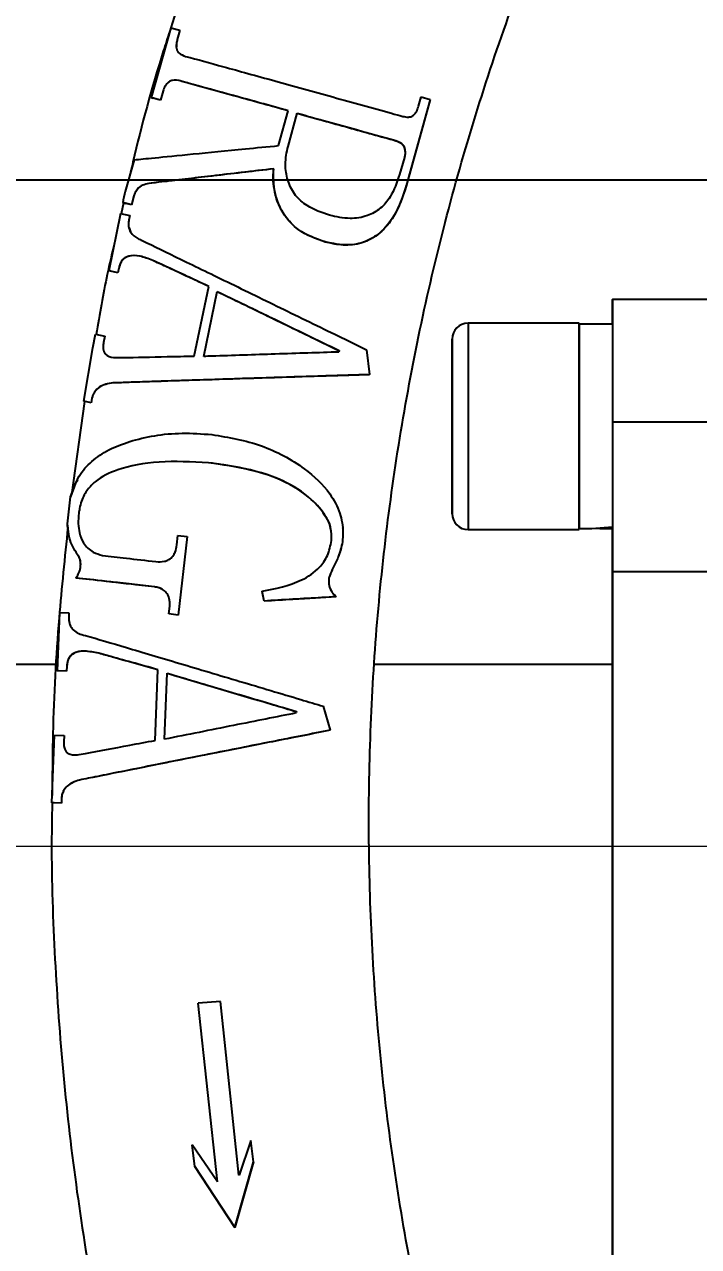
# Model space of a CAD drawing. Header units: millimetres. Extents: x 2028 to 4172, y 863 to 2379.
# Drawn here: x 2715.4 to 2757.9, y 1234.1 to 1311.1 of the extents above; entities that cross this region are included whole.
import ezdxf

# ---------------------------------------------------------------- set-up
doc = ezdxf.new("R2010")
doc.units = ezdxf.units.MM
doc.layers.add('AM_5', color=3, linetype='Continuous', lineweight=25)
doc.styles.add('SLDTEXTSTYLE1', font='txt.shx', dxfattribs={"width": 0.7, "bigfont": 'gbcbig.shx'})
doc.dimstyles.new('SLDDIMSTYLE12$0', dxfattribs={"dimtxt": 12, "dimasz": 10, "dimexe": 0, "dimexo": 0.0625, "dimgap": 0.875, "dimtad": 1, "dimdec": 1, "dimlfac": 1.8, "dimrnd": 1e-09, "dimzin": 12, "dimdsep": 46, "dimtxsty": 'SLDTEXTSTYLE1', "dimcen": 0.09, "dimdle": 8.16, "dimclrd": 3, "dimclre": 3, "dimadec": 0, "dimazin": 3, "dimtfac": 1, "dimtdec": 1, "dimtofl": 0, "dimtmove": 0, "dimatfit": 3, "dimfxl": 0, "dimfrac": 2, "dimtolj": 1, "dimlwd": 5, "dimlwe": 5, "dimarcsym": 0})

# ---------------------------------------------------------------- blocks, each defined once
blk = doc.blocks.new('*D57')
at = {"layer": 'AM_5', "color": 3, "linetype": 'Continuous', "lineweight": 5, "transparency": 16777216}
for p, q in [((2601.961, 1236.409), (2601.961, 1404.437)), ((2754.461, 1404.437), (2611.961, 1404.437))]:
    blk.add_line(p, q, dxfattribs=at)
at = {"layer": 'AM_5', "color": 3, "lineweight": 5, "transparency": 16777216}
blk.add_line((2764.461, 1291.586), (2764.461, 1404.437), dxfattribs=at)
at = {"layer": 'AM_5', "color": 3, "transparency": 16777216}
for points in [[(2611.961, 1406.104), (2611.961, 1402.771), (2601.961, 1404.437)], [(2754.461, 1406.104), (2754.461, 1402.771), (2764.461, 1404.437)]]:
    blk.add_solid(points, dxfattribs=at)
at = {"layer": 'Defpoints', "color": 0, "transparency": 16777216}
for p in [(2601.961, 1404.437), (2764.461, 1291.523), (2601.961, 1236.347)]:
    blk.add_point(p, dxfattribs=at)
at = {"layer": 'AM_5', "color": 0, "transparency": 16777216, "insert": (2683.211, 1411.312), "char_height": 12, "attachment_point": 5, "style": 'SLDTEXTSTYLE1'}
blk.add_mtext('\\A1;165', dxfattribs=at)
blk = doc.blocks.new('*D59')
at = {"layer": 'AM_5', "color": 3, "lineweight": 5, "transparency": 16777216}
blk.add_line((2843.171, 1259.336), (2692.832, 1259.336), dxfattribs=at)
at = {"layer": 'AM_5', "color": 3, "linetype": 'Continuous', "lineweight": 5, "transparency": 16777216}
for p, q in [((2692.832, 1249.336), (2692.832, 1027.711)), ((2822.464, 1017.711), (2692.832, 1017.711))]:
    blk.add_line(p, q, dxfattribs=at)
at = {"layer": 'AM_5', "color": 3, "transparency": 16777216}
for points in [[(2691.165, 1249.336), (2694.499, 1249.336), (2692.832, 1259.336)], [(2691.165, 1027.711), (2694.499, 1027.711), (2692.832, 1017.711)]]:
    blk.add_solid(points, dxfattribs=at)
at = {"layer": 'Defpoints', "color": 0, "transparency": 16777216}
for p in [(2843.234, 1259.336), (2692.832, 1017.711), (2822.526, 1017.711)]:
    blk.add_point(p, dxfattribs=at)
at = {"layer": 'AM_5', "color": 0, "transparency": 16777216, "insert": (2685.957, 1091.623), "char_height": 12, "attachment_point": 5, "rotation": 90, "style": 'SLDTEXTSTYLE1'}
blk.add_mtext('\\A1;245', dxfattribs=at)

msp = doc.modelspace()

# ---------------------------------------------------------------- linework, layer by layer
at = {"color": 7, "linetype": 'Continuous', "lineweight": 25}
for p, q in [((2724.628, 1310.919), (2723.408, 1306.519)), ((2724.628, 1310.919), (2725.203, 1310.763)), ((2725.203, 1310.763), (2725.043, 1310.188)), ((2725.203, 1310.761), (2725.043, 1310.186)), ((2725.203, 1310.761), (2725.203, 1310.763)), ((2725.043, 1310.186), (2725.043, 1310.188)), ((2725.145, 1307.587), (2725.145, 1307.589)), ((2724.144, 1306.938), (2723.984, 1306.363)), ((2724.144, 1306.936), (2723.984, 1306.361)), ((2724.144, 1306.936), (2724.144, 1306.938)), ((2740.247, 1305.987), (2740.407, 1306.562)), ((2740.407, 1306.562), (2740.979, 1306.402)), ((2723.984, 1306.363), (2723.408, 1306.519)), ((2723.408, 1306.519), (2723.408, 1306.518)), ((2723.408, 1306.518), (2723.498, 1306.492)), ((2723.984, 1306.361), (2723.498, 1306.492)), ((2723.984, 1306.361), (2723.984, 1306.363)), ((2740.979, 1306.402), (2739.468, 1300.95)), ((2740.979, 1306.395), (2739.468, 1300.943)), ((2740.979, 1306.395), (2740.979, 1306.402)), ((2731.423, 1303.494), (2732.031, 1305.693)), ((2732.021, 1303.431), (2732.603, 1305.533)), ((2732.021, 1303.428), (2732.603, 1305.53)), ((2732.603, 1305.53), (2732.603, 1305.533)), ((2738.819, 1303.807), (2738.819, 1303.801)), ((2732.021, 1303.431), (2732.021, 1303.428)), ((2739.348, 1302.737), (2739.053, 1301.683)), ((2722.32, 1302.597), (2721.766, 1300.598)), ((2731.116, 1302.029), (2731.116, 1302.032)), ((2619.433, 1301.336), (2763.246, 1301.336)), ((2619.433, 1301.336), (2721.971, 1301.336)), ((2725.152, 1301.336), (2725.17, 1301.336)), ((2739.575, 1301.336), (2739.577, 1301.336)), ((2742.642, 1301.336), (2763.246, 1301.336)), ((2723.247, 1301.109), (2723.247, 1301.111)), ((2739.468, 1300.943), (2739.468, 1300.95)), ((2721.665, 1299.894), (2721.506, 1299.202)), ((2722.153, 1299.763), (2721.603, 1299.911)), ((2721.603, 1299.911), (2721.798, 1299.857)), ((2722.153, 1299.761), (2721.798, 1299.857)), ((2722.313, 1300.339), (2722.153, 1299.763)), ((2722.313, 1300.337), (2722.153, 1299.761)), ((2722.153, 1299.761), (2722.153, 1299.763)), ((2722.313, 1300.337), (2722.313, 1300.339)), ((2721.466, 1299.211), (2720.722, 1295.603)), ((2721.466, 1299.211), (2722.051, 1299.095)), ((2722.051, 1299.095), (2721.992, 1298.802)), ((2722.051, 1299.093), (2721.992, 1298.8)), ((2722.051, 1299.093), (2722.051, 1299.095)), ((2721.992, 1298.8), (2721.992, 1298.802)), ((2722.016, 1298.307), (2722.105, 1298.053)), ((2734.37, 1297.421), (2734.37, 1297.426)), ((2723.499, 1296.259), (2723.499, 1296.261)), ((2721.307, 1295.487), (2720.722, 1295.603)), ((2720.851, 1295.576), (2720.722, 1295.603)), ((2720.722, 1295.603), (2720.722, 1295.603)), ((2721.307, 1295.485), (2720.851, 1295.576)), ((2721.366, 1295.78), (2721.307, 1295.487)), ((2721.366, 1295.778), (2721.307, 1295.485)), ((2721.307, 1295.485), (2721.307, 1295.487)), ((2721.366, 1295.778), (2721.366, 1295.78)), ((2726.112, 1290.233), (2727.021, 1294.621)), ((2726.719, 1290.207), (2727.566, 1294.303)), ((2726.719, 1290.21), (2727.566, 1294.306)), ((2727.566, 1294.306), (2727.566, 1294.303)), ((2764.461, 1293.802), (2752.461, 1293.802)), ((2750.361, 1292.302), (2743.361, 1292.302)), ((2752.461, 1292.242), (2750.361, 1292.242)), ((2719.717, 1290.746), (2719.894, 1291.605)), ((2719.894, 1291.605), (2720.479, 1291.489)), ((2720.479, 1291.489), (2720.399, 1291.099)), ((2720.479, 1291.487), (2720.399, 1291.097)), ((2720.479, 1291.487), (2720.479, 1291.489)), ((2719.155, 1287.386), (2719.717, 1290.746)), ((2720.399, 1291.097), (2720.399, 1291.099)), ((2735.234, 1290.584), (2735.215, 1290.487)), ((2736.972, 1290.629), (2737.159, 1289.066)), ((2737.159, 1289.059), (2737.159, 1289.066)), ((2720.984, 1288.539), (2720.984, 1288.54)), ((2742.361, 1285.802), (2742.361, 1288.802)), ((2742.361, 1288.802), (2742.361, 1288.802)), ((2742.361, 1288.802), (2742.361, 1285.802)), ((2719.195, 1287.377), (2718.369, 1281.489)), ((2719.611, 1287.296), (2719.155, 1287.386)), ((2719.351, 1287.345), (2719.155, 1287.386)), ((2719.611, 1287.294), (2719.351, 1287.345)), ((2719.67, 1287.589), (2719.611, 1287.296)), ((2719.67, 1287.587), (2719.611, 1287.294)), ((2719.67, 1287.587), (2719.67, 1287.589)), ((2719.611, 1287.294), (2719.611, 1287.296)), ((2742.361, 1285.802), (2742.361, 1282.802)), ((2742.361, 1282.802), (2742.361, 1285.802)), ((2742.361, 1285.802), (2742.361, 1285.802)), ((2752.461, 1286.083), (2764.461, 1286.083)), ((2727.013, 1283.511), (2727.013, 1283.514)), ((2742.361, 1282.802), (2742.361, 1282.802)), ((2718.625, 1282.218), (2718.32, 1281.373)), ((2718.625, 1282.218), (2718.774, 1282.443)), ((2718.122, 1279.667), (2718.32, 1281.373)), ((2750.361, 1281.462), (2750.361, 1279.362)), ((2718.235, 1278.851), (2718.122, 1279.667)), ((2718.839, 1280.336), (2718.839, 1280.338)), ((2725.016, 1278.339), (2725.082, 1278.932)), ((2725.082, 1278.932), (2725.675, 1278.862)), ((2725.675, 1278.862), (2725.104, 1273.922)), ((2725.675, 1278.859), (2725.104, 1273.919)), ((2725.675, 1278.859), (2725.675, 1278.862)), ((2735.466, 1279.402), (2735.466, 1279.409)), ((2743.361, 1279.302), (2750.361, 1279.302)), ((2752.461, 1279.362), (2752.461, 1279.478)), ((2735.45, 1278.525), (2735.45, 1278.532)), ((2718.738, 1277.746), (2718.738, 1277.748)), ((2764.461, 1276.647), (2752.461, 1276.647)), ((2718.668, 1276.253), (2718.668, 1276.255)), ((2723.609, 1275.693), (2723.609, 1275.696)), ((2730.383, 1275.412), (2730.383, 1275.417)), ((2730.515, 1274.801), (2730.383, 1275.417)), ((2730.515, 1274.797), (2730.383, 1275.412)), ((2735.053, 1275.066), (2735.053, 1275.073)), ((2724.512, 1273.991), (2724.57, 1274.485)), ((2730.515, 1274.797), (2730.515, 1274.801)), ((2717.624, 1274.077), (2717.475, 1270.415)), ((2717.624, 1274.077), (2718.219, 1274.057)), ((2717.624, 1274.077), (2717.624, 1274.077)), ((2718.219, 1274.057), (2718.209, 1273.76)), ((2718.219, 1274.055), (2718.209, 1273.758)), ((2718.219, 1274.055), (2718.219, 1274.057)), ((2725.104, 1273.922), (2724.512, 1273.991)), ((2724.512, 1273.988), (2724.512, 1273.991)), ((2725.104, 1273.919), (2724.512, 1273.988)), ((2725.104, 1273.919), (2725.104, 1273.922)), ((2720.102, 1271.51), (2720.102, 1271.512)), ((2717.491, 1270.802), (2611.461, 1270.802)), ((2718.071, 1270.394), (2717.475, 1270.415)), ((2717.475, 1270.415), (2717.475, 1270.414)), ((2717.555, 1270.41), (2717.475, 1270.414)), ((2718.071, 1270.392), (2717.555, 1270.41)), ((2718.085, 1270.693), (2718.071, 1270.394)), ((2718.085, 1270.691), (2718.071, 1270.392)), ((2718.071, 1270.392), (2718.071, 1270.394)), ((2718.085, 1270.691), (2718.085, 1270.693)), ((2723.644, 1266.023), (2723.826, 1270.478)), ((2752.461, 1270.802), (2737.465, 1270.802)), ((2724.247, 1266.097), (2724.414, 1270.253)), ((2724.247, 1266.094), (2724.414, 1270.25)), ((2724.414, 1270.253), (2724.414, 1270.25)), ((2734.244, 1268.173), (2734.678, 1266.666)), ((2732.546, 1267.847), (2732.539, 1267.751)), ((2734.678, 1266.659), (2734.678, 1266.666)), ((2717.145, 1262.098), (2717.316, 1266.359)), ((2717.316, 1266.359), (2717.911, 1266.337)), ((2717.911, 1266.337), (2717.893, 1265.942)), ((2717.911, 1266.335), (2717.893, 1265.94)), ((2717.911, 1266.335), (2717.911, 1266.337)), ((2718.887, 1263.524), (2718.887, 1263.526)), ((2717.741, 1262.077), (2717.145, 1262.098)), ((2717.295, 1262.091), (2717.145, 1262.098)), ((2717.145, 1262.098), (2717.145, 1262.098)), ((2717.741, 1262.075), (2717.295, 1262.091)), ((2717.752, 1262.377), (2717.741, 1262.077)), ((2717.752, 1262.375), (2717.741, 1262.075)), ((2717.741, 1262.075), (2717.741, 1262.077)), ((2717.752, 1262.375), (2717.752, 1262.377)), ((2727.76, 1249.569), (2726.368, 1249.469)), ((2726.368, 1249.469), (2726.368, 1249.466)), ((2727.57, 1238.212), (2726.368, 1249.469)), ((2727.57, 1238.209), (2726.368, 1249.466)), ((2728.921, 1238.625), (2727.76, 1249.569)), ((2726.157, 1239.179), (2725.979, 1240.538)), ((2727.57, 1238.212), (2725.979, 1240.538)), ((2725.979, 1240.538), (2725.979, 1240.535)), ((2726.157, 1239.176), (2725.979, 1240.535)), ((2729.671, 1240.813), (2728.945, 1238.632)), ((2729.847, 1239.48), (2729.671, 1240.813)), ((2726.157, 1239.179), (2728.659, 1235.337)), ((2726.157, 1239.176), (2726.157, 1239.179)), ((2728.659, 1235.333), (2726.157, 1239.176)), ((2728.659, 1235.337), (2729.847, 1239.48)), ((2729.847, 1239.476), (2728.659, 1235.333)), ((2729.847, 1239.48), (2729.847, 1239.476)), ((2728.945, 1238.632), (2728.921, 1238.625)), ((2728.659, 1235.337), (2728.659, 1235.333))]:
    msp.add_line(p, q, dxfattribs=at)
at = {"color": 7, "linetype": 'Continuous', "lineweight": 25, "flags": 128}
for points in [[(2752.461, 1292.242), (2752.461, 1293.045), (2752.461, 1293.611), (2752.461, 1293.802), (2752.461, 1293.611), (2752.461, 1293.045), (2752.461, 1292.131), (2752.461, 1290.915), (2752.461, 1289.453), (2752.461, 1287.816), (2752.461, 1286.083)], [(2743.361, 1292.302), (2743.361, 1292.204), (2743.361, 1291.771), (2743.361, 1291.016), (2743.361, 1289.981), (2743.361, 1288.72), (2743.361, 1287.301), (2743.361, 1285.802)], [(2750.361, 1292.302), (2750.361, 1292.204), (2750.361, 1291.771), (2750.361, 1291.016), (2750.361, 1289.981), (2750.361, 1288.72), (2750.361, 1287.301), (2750.361, 1285.802)], [(2750.361, 1279.362), (2750.361, 1279.539), (2750.361, 1280.057), (2750.361, 1280.89), (2750.361, 1281.991), (2750.361, 1283.301), (2750.361, 1284.748), (2750.361, 1286.252), (2750.361, 1287.732), (2750.361, 1289.106), (2750.361, 1290.299), (2750.361, 1291.247), (2750.361, 1291.897), (2750.361, 1292.214), (2750.361, 1292.242)], [(2743.361, 1285.802), (2743.361, 1284.303), (2743.361, 1282.885), (2743.361, 1281.624), (2743.361, 1280.589), (2743.361, 1279.834), (2743.361, 1279.401), (2743.361, 1279.302)], [(2750.361, 1285.802), (2750.361, 1284.303), (2750.361, 1282.885), (2750.361, 1281.624), (2750.361, 1280.589), (2750.361, 1279.834), (2750.361, 1279.401), (2750.361, 1279.302)], [(2752.461, 1286.083), (2752.461, 1284.436), (2752.461, 1282.843), (2752.461, 1281.35), (2752.461, 1279.996), (2752.461, 1278.819), (2752.461, 1277.852), (2752.461, 1277.122), (2752.461, 1276.647)], [(2752.461, 1276.647), (2752.461, 1277.122), (2752.461, 1277.852), (2752.461, 1278.819), (2752.461, 1279.362)], [(2752.461, 1270.802), (2752.461, 1271.843), (2752.461, 1273.784), (2752.461, 1275.388), (2752.461, 1276.647)], [(2752.461, 1276.647), (2752.461, 1275.388), (2752.461, 1273.784), (2752.461, 1271.843), (2752.461, 1269.572), (2752.461, 1266.984), (2752.461, 1264.089), (2752.461, 1260.901), (2752.461, 1257.435), (2752.461, 1253.708), (2752.461, 1249.735), (2752.461, 1245.536), (2752.461, 1241.13), (2752.461, 1236.537), (2752.461, 1231.779), (2752.461, 1226.877), (2752.461, 1221.855), (2752.461, 1216.736)], [(2752.461, 1207.242), (2752.461, 1210.765), (2752.461, 1215.682), (2752.461, 1220.524), (2752.461, 1225.265), (2752.461, 1229.882), (2752.461, 1234.35), (2752.461, 1238.647), (2752.461, 1242.752), (2752.461, 1246.643), (2752.461, 1250.3), (2752.461, 1253.705), (2752.461, 1256.84), (2752.461, 1259.69), (2752.461, 1262.24), (2752.461, 1264.477), (2752.461, 1266.389), (2752.461, 1267.967), (2752.461, 1269.203), (2752.461, 1270.09), (2752.461, 1270.624), (2752.461, 1270.802)]]:
    msp.add_lwpolyline(points, dxfattribs=at)
at = {"color": 7, "linetype": 'Continuous', "lineweight": 25}
for centre, radius, start, end in [((2888.11, 1260.856), 171.026, 166.5631, 166.79964), ((2743.361, 1291.302), 1, 90, 180), ((2743.361, 1280.302), 1, 180, 270)]:
    msp.add_arc(centre, radius, start, end, dxfattribs=at)
for centre, start_param, end_param in [((2750.361, 1285.802), 4.712389, 4.901786), ((2752.461, 1285.802), 4.618117, 4.712389)]:
    msp.add_ellipse(centre, major_axis=(11.154, 0), ratio=0.577348, start_param=start_param, end_param=end_param, dxfattribs=at)
for points, knots in [([(2887.028, 1090.605), (2889.588, 1090.63), (2893.169, 1090.665), (2898.438, 1090.943), (2902.902, 1091.279), (2908.219, 1091.844), (2913.788, 1092.618), (2919.601, 1093.628), (2925.572, 1094.884), (2931.648, 1096.394), (2937.786, 1098.165), (2943.951, 1100.199), (2950.115, 1102.499), (2956.252, 1105.064), (2962.34, 1107.894), (2968.359, 1110.988), (2974.292, 1114.343), (2980.121, 1117.955), (2985.831, 1121.82), (2991.407, 1125.935), (2996.834, 1130.292), (3002.1, 1134.886), (3007.191, 1139.711), (3012.096, 1144.758), (3016.803, 1150.021), (3021.3, 1155.491), (3025.579, 1161.159), (3029.627, 1167.017), (3033.437, 1173.053), (3036.999, 1179.259), (3040.304, 1185.624), (3043.345, 1192.136), (3046.114, 1198.785), (3048.604, 1205.56), (3050.81, 1212.447), (3052.724, 1219.436), (3054.343, 1226.514), (3055.661, 1233.668), (3056.674, 1240.885), (3057.378, 1248.152), (3057.771, 1255.456), (3057.85, 1262.784), (3057.613, 1270.122), (3057.059, 1277.457), (3056.186, 1284.774), (3054.996, 1292.061), (3053.488, 1299.304), (3051.663, 1306.488), (3049.523, 1313.601), (3047.069, 1320.629), (3044.304, 1327.557), (3041.231, 1334.374), (3037.854, 1341.064), (3034.176, 1347.616), (3030.203, 1354.016), (3025.938, 1360.252), (3021.387, 1366.31), (3016.555, 1372.178), (3011.448, 1377.844), (3006.071, 1383.297), (3000.624, 1388.345), (2995.151, 1392.997), (2989.693, 1397.266), (2984.068, 1401.309), (2978.286, 1405.117), (2972.359, 1408.685), (2966.296, 1412.007), (2960.111, 1415.077), (2953.814, 1417.891), (2947.42, 1420.443), (2940.945, 1422.729), (2934.407, 1424.745), (2927.832, 1426.488), (2921.26, 1427.953), (2914.766, 1429.134), (2908.476, 1430.031), (2902.953, 1430.615), (2898.07, 1430.982), (2893.246, 1431.222), (2887.271, 1431.339), (2881.754, 1431.229), (2876.485, 1430.957), (2872.021, 1430.62), (2866.705, 1430.055), (2861.136, 1429.281), (2855.322, 1428.271), (2849.351, 1427.015), (2843.275, 1425.504), (2837.137, 1423.734), (2830.972, 1421.699), (2824.808, 1419.4), (2818.672, 1416.835), (2812.583, 1414.004), (2806.564, 1410.911), (2800.631, 1407.556), (2794.802, 1403.944), (2789.092, 1400.078), (2783.517, 1395.964), (2778.089, 1391.607), (2772.824, 1387.013), (2767.732, 1382.188), (2762.828, 1377.141), (2758.121, 1371.878), (2753.623, 1366.408), (2749.345, 1360.739), (2745.296, 1354.882), (2741.486, 1348.846), (2737.925, 1342.64), (2734.62, 1336.275), (2731.577, 1329.763), (2728.815, 1323.111), (2726.478, 1316.829), (2725.2, 1312.724), (2724.636, 1310.916)], [0, 0, 0, 0, 0.010207, 0.014274, 0.021037, 0.028056, 0.035587, 0.043451, 0.051578, 0.059911, 0.06841, 0.077044, 0.085791, 0.094634, 0.103558, 0.112554, 0.121612, 0.130726, 0.13989, 0.149098, 0.158347, 0.167633, 0.176954, 0.186306, 0.195688, 0.205098, 0.214535, 0.223996, 0.233481, 0.242989, 0.252518, 0.262068, 0.271639, 0.281229, 0.290838, 0.300466, 0.310113, 0.319778, 0.329461, 0.339162, 0.348881, 0.358618, 0.368373, 0.378146, 0.387938, 0.397748, 0.407578, 0.417427, 0.427296, 0.437185, 0.447097, 0.457031, 0.466988, 0.47697, 0.486979, 0.497016, 0.507082, 0.517181, 0.527315, 0.537488, 0.547704, 0.556915, 0.566123, 0.575327, 0.584526, 0.593719, 0.602905, 0.612082, 0.621247, 0.630396, 0.639524, 0.64862, 0.657668, 0.666638, 0.675463, 0.683979, 0.691963, 0.697606, 0.703501, 0.71122, 0.721427, 0.725494, 0.732257, 0.739276, 0.746807, 0.754671, 0.762798, 0.771131, 0.77963, 0.788264, 0.797011, 0.805853, 0.814778, 0.823774, 0.832832, 0.841946, 0.85111, 0.860318, 0.869567, 0.878853, 0.888174, 0.897526, 0.906908, 0.916318, 0.925755, 0.935216, 0.944701, 0.954208, 0.963738, 0.973288, 0.982858, 0.992449, 1, 1, 1, 1]), ([(2778.877, 1157.012), (2777.916, 1158.013), (2775.427, 1160.605), (2771.645, 1165.019), (2767.514, 1170.221), (2763.614, 1175.626), (2759.944, 1181.213), (2756.517, 1186.974), (2753.343, 1192.898), (2750.429, 1198.973), (2747.785, 1205.188), (2745.417, 1211.53), (2743.332, 1217.987), (2741.537, 1224.547), (2740.037, 1231.195), (2738.838, 1237.919), (2737.944, 1244.705), (2737.359, 1251.538), (2737.085, 1258.406), (2737.126, 1265.294), (2737.484, 1272.186), (2738.159, 1279.07), (2739.152, 1285.93), (2740.464, 1292.752), (2742.093, 1299.521), (2744.038, 1306.223), (2746.298, 1312.843), (2748.87, 1319.366), (2751.751, 1325.779), (2754.938, 1332.067), (2758.425, 1338.216), (2762.21, 1344.211), (2766.287, 1350.04), (2770.65, 1355.689), (2775.294, 1361.145), (2780.213, 1366.394), (2785.222, 1371.251), (2790.277, 1375.723), (2795.335, 1379.82), (2800.562, 1383.697), (2805.956, 1387.327), (2810.432, 1390.125), (2813.156, 1391.622), (2813.982, 1392.075)], [0, 0, 0, 0, 0.015178, 0.039329, 0.06356, 0.087866, 0.112243, 0.136687, 0.161195, 0.185765, 0.210395, 0.235082, 0.259825, 0.284624, 0.309477, 0.334382, 0.359341, 0.384352, 0.409415, 0.434531, 0.459699, 0.484921, 0.510196, 0.535528, 0.560915, 0.586361, 0.611867, 0.637436, 0.66307, 0.688773, 0.714548, 0.740401, 0.766336, 0.79236, 0.818482, 0.844709, 0.871054, 0.894803, 0.918543, 0.942272, 0.965987, 0.989686, 1, 1, 1, 1]), ([(2724.567, 1310.7), (2724.432, 1310.281), (2723.555, 1307.563), (2722.737, 1304.599), (2722.154, 1302.035), (2722.106, 1301.825)], [0, 0, 0, 0, 0.143479, 0.92988, 1, 1, 1, 1]), ([(2725.043, 1310.188), (2725.023, 1310.104), (2724.982, 1309.934), (2724.974, 1309.707), (2725.021, 1309.479), (2725.198, 1309.256), (2725.424, 1309.173), (2725.571, 1309.118)], [0, 0, 0, 0, 0.114725, 0.230666, 0.346548, 0.575618, 1, 1, 1, 1]), ([(2725.043, 1310.186), (2725.022, 1310.101), (2724.98, 1309.931), (2724.983, 1309.793), (2724.985, 1309.725)], [0, 0, 0, 0, 0.503204, 1, 1, 1, 1]), ([(2725.571, 1309.118), (2726.311, 1308.916), (2727.789, 1308.51), (2731.127, 1307.589), (2734.834, 1306.562), (2737.612, 1305.791), (2739.011, 1305.402), (2739.245, 1305.337)], [0, 0, 0, 0, 0.238012, 0.476024, 0.714063, 0.952135, 1, 1, 1, 1]), ([(2725.145, 1307.589), (2724.954, 1307.62), (2724.693, 1307.663), (2724.403, 1307.429), (2724.276, 1307.265), (2724.198, 1307.103), (2724.161, 1306.992), (2724.144, 1306.938)], [0, 0, 0, 0, 0.540356, 0.736254, 0.837868, 0.922112, 1, 1, 1, 1]), ([(2725.145, 1307.587), (2724.951, 1307.618), (2724.686, 1307.66), (2724.399, 1307.423), (2724.274, 1307.259), (2724.197, 1307.099), (2724.161, 1306.989), (2724.144, 1306.936)], [0, 0, 0, 0, 0.542613, 0.738238, 0.839316, 0.923163, 1, 1, 1, 1]), ([(2732.031, 1305.693), (2730.85, 1306.019), (2728.489, 1306.671), (2726.293, 1307.275), (2725.382, 1307.524), (2725.145, 1307.589)], [0, 0, 0, 0, 0.425234, 0.850469, 1, 1, 1, 1]), ([(2732.031, 1305.69), (2730.975, 1305.982), (2728.864, 1306.565), (2726.535, 1307.206), (2725.53, 1307.482), (2725.145, 1307.587)], [0, 0, 0, 0, 0.381756, 0.763513, 1, 1, 1, 1]), ([(2739.245, 1305.337), (2739.365, 1305.312), (2739.55, 1305.273), (2739.804, 1305.321), (2739.985, 1305.439), (2740.146, 1305.667), (2740.208, 1305.864), (2740.247, 1305.987)], [0, 0, 0, 0, 0.274221, 0.421835, 0.57105, 0.73361, 1, 1, 1, 1]), ([(2732.603, 1305.533), (2733.858, 1305.185), (2735.981, 1304.597), (2737.996, 1304.036), (2738.819, 1303.807)], [0, 0, 0, 0, 0.591238, 1, 1, 1, 1]), ([(2732.603, 1305.53), (2733.7, 1305.226), (2735.914, 1304.611), (2737.845, 1304.073), (2738.819, 1303.801)], [0, 0, 0, 0, 0.4956769, 1, 1, 1, 1]), ([(2722.32, 1302.597), (2722.68, 1302.634), (2723.399, 1302.709), (2725.953, 1302.961), (2728.764, 1303.236), (2730.717, 1303.426), (2731.423, 1303.494)], [0, 0, 0, 0, 0.276462, 0.55256, 0.838275, 1, 1, 1, 1]), ([(2738.819, 1303.807), (2738.946, 1303.761), (2739.143, 1303.689), (2739.318, 1303.458), (2739.391, 1303.226), (2739.406, 1302.977), (2739.366, 1302.811), (2739.348, 1302.737)], [0, 0, 0, 0, 0.305761, 0.472352, 0.637981, 0.837733, 1, 1, 1, 1]), ([(2738.819, 1303.801), (2738.932, 1303.761), (2739.117, 1303.696), (2739.299, 1303.486), (2739.374, 1303.314), (2739.378, 1303.208), (2739.379, 1303.19)], [0, 0, 0, 0, 0.417244, 0.682388, 0.947946, 1, 1, 1, 1]), ([(2734.632, 1299.103), (2734.143, 1299.27), (2733.347, 1299.542), (2732.45, 1300.324), (2732.002, 1301.203), (2731.805, 1302.224), (2731.905, 1302.978), (2732.01, 1303.388), (2732.021, 1303.431)], [0, 0, 0, 0, 0.268504, 0.437907, 0.608248, 0.777874, 0.976771, 1, 1, 1, 1]), ([(2731.116, 1302.032), (2730.445, 1301.955), (2729.085, 1301.797), (2727.202, 1301.577), (2725.49, 1301.376), (2724.165, 1301.22), (2723.512, 1301.142), (2723.247, 1301.111)], [0, 0, 0, 0, 0.209792, 0.425449, 0.635328, 0.851928, 1, 1, 1, 1]), ([(2731.116, 1302.029), (2729.894, 1301.887), (2728.067, 1301.675), (2725.941, 1301.427), (2724.432, 1301.25), (2723.659, 1301.158), (2723.247, 1301.109)], [0, 0, 0, 0, 0.386332, 0.577552, 0.774855, 1, 1, 1, 1]), ([(2734.37, 1297.421), (2733.787, 1297.622), (2732.837, 1297.951), (2731.742, 1299.061), (2731.17, 1300.341), (2731.05, 1301.409), (2731.108, 1301.96), (2731.116, 1302.029)], [0, 0, 0, 0, 0.301139, 0.49147, 0.732468, 0.966396, 1, 1, 1, 1]), ([(2734.37, 1297.426), (2733.767, 1297.637), (2732.775, 1297.983), (2731.693, 1299.145), (2731.098, 1300.487), (2731.11, 1301.522), (2731.116, 1302.032)], [0, 0, 0, 0, 0.305007, 0.501545, 0.75409, 1, 1, 1, 1]), ([(2739.053, 1301.683), (2738.887, 1301.188), (2738.617, 1300.386), (2737.863, 1299.497), (2736.985, 1299.013), (2735.866, 1298.834), (2735.063, 1299.009), (2734.632, 1299.103)], [0, 0, 0, 0, 0.259934, 0.421594, 0.584063, 0.776456, 1, 1, 1, 1]), ([(2723.247, 1301.111), (2723.119, 1301.08), (2722.861, 1301.019), (2722.585, 1300.845), (2722.398, 1300.57), (2722.339, 1300.409), (2722.313, 1300.339)], [0, 0, 0, 0, 0.371278, 0.745722, 0.887413, 1, 1, 1, 1]), ([(2723.247, 1301.109), (2723.117, 1301.078), (2722.857, 1301.015), (2722.584, 1300.84), (2722.399, 1300.57), (2722.34, 1300.408), (2722.313, 1300.337)], [0, 0, 0, 0, 0.370194, 0.743324, 0.886188, 1, 1, 1, 1]), ([(2739.468, 1300.95), (2739.244, 1300.282), (2738.874, 1299.181), (2737.901, 1298), (2736.894, 1297.377), (2735.689, 1297.149), (2734.843, 1297.326), (2734.37, 1297.426)], [0, 0, 0, 0, 0.290424, 0.479157, 0.638088, 0.797264, 1, 1, 1, 1]), ([(2739.468, 1300.943), (2739.219, 1300.221), (2738.811, 1299.037), (2737.717, 1297.821), (2736.586, 1297.26), (2735.425, 1297.18), (2734.695, 1297.347), (2734.37, 1297.421)], [0, 0, 0, 0, 0.3001413, 0.4923107, 0.6851419, 0.859667, 1, 1, 1, 1]), ([(2721.992, 1298.802), (2721.981, 1298.729), (2721.957, 1298.582), (2721.987, 1298.306), (2722.137, 1297.922), (2722.45, 1297.676), (2722.746, 1297.551), (2722.841, 1297.511)], [0, 0, 0, 0, 0.0779, 0.15663, 0.369443, 0.796924, 1, 1, 1, 1]), ([(2721.08, 1297.339), (2720.926, 1296.686), (2720.477, 1294.786), (2720.15, 1292.861), (2719.935, 1291.597)], [0, 0, 0, 0, 0.343292, 1, 1, 1, 1]), ([(2722.841, 1297.511), (2723.599, 1297.144), (2725.113, 1296.41), (2728.396, 1294.813), (2731.409, 1293.344), (2733.842, 1292.158), (2735.523, 1291.337), (2736.525, 1290.847), (2736.972, 1290.629)], [0, 0, 0, 0, 0.22299, 0.445793, 0.67328, 0.789814, 0.906343, 1, 1, 1, 1]), ([(2723.499, 1296.259), (2723.221, 1296.365), (2722.651, 1296.581), (2722.095, 1296.588), (2721.728, 1296.428), (2721.56, 1296.269), (2721.442, 1296.047), (2721.396, 1295.898), (2721.373, 1295.807), (2721.366, 1295.778)], [0, 0, 0, 0, 0.323685, 0.663772, 0.76348, 0.888786, 0.933471, 0.978316, 1, 1, 1, 1]), ([(2723.499, 1296.261), (2723.231, 1296.364), (2722.687, 1296.573), (2722.138, 1296.588), (2721.764, 1296.455), (2721.577, 1296.296), (2721.438, 1296.048), (2721.392, 1295.881), (2721.369, 1295.793), (2721.366, 1295.78)], [0, 0, 0, 0, 0.318199, 0.646552, 0.750025, 0.881074, 0.935853, 0.990844, 1, 1, 1, 1]), ([(2727.021, 1294.621), (2725.971, 1295.11), (2724.68, 1295.712), (2723.685, 1296.175), (2723.499, 1296.261)], [0, 0, 0, 0, 0.812741, 1, 1, 1, 1]), ([(2727.021, 1294.618), (2726.068, 1295.063), (2724.771, 1295.668), (2723.766, 1296.135), (2723.499, 1296.259)], [0, 0, 0, 0, 0.735159, 1, 1, 1, 1]), ([(2727.566, 1294.306), (2728.144, 1294.026), (2729.316, 1293.458), (2731.225, 1292.532), (2733.237, 1291.555), (2734.561, 1290.912), (2735.234, 1290.584)], [0, 0, 0, 0, 0.233574, 0.473975, 0.732396, 1, 1, 1, 1]), ([(2727.566, 1294.303), (2728.624, 1293.79), (2730.739, 1292.764), (2733.407, 1291.468), (2734.793, 1290.794), (2735.234, 1290.579)], [0, 0, 0, 0, 0.405367, 0.810677, 1, 1, 1, 1]), ([(2742.361, 1285.802), (2742.361, 1286.494), (2742.361, 1287.559), (2742.361, 1288.839), (2742.361, 1289.719), (2742.361, 1290.434), (2742.361, 1291.098), (2742.361, 1291.435), (2742.361, 1291.098), (2742.361, 1290.434), (2742.361, 1289.719), (2742.361, 1288.839), (2742.361, 1287.559), (2742.361, 1286.494), (2742.361, 1285.802)], [0, 0, 0, 0, 0.119728, 0.18418, 0.25, 0.31582, 0.380272, 0.5, 0.619728, 0.68418, 0.75, 0.81582, 0.880272, 1, 1, 1, 1]), ([(2720.399, 1291.099), (2720.385, 1291.014), (2720.362, 1290.869), (2720.367, 1290.667), (2720.414, 1290.484), (2720.596, 1290.237), (2720.986, 1290.124), (2721.414, 1290.135), (2721.621, 1290.14)], [0, 0, 0, 0, 0.075592, 0.129544, 0.200348, 0.316647, 0.669362, 1, 1, 1, 1]), ([(2720.399, 1291.097), (2720.384, 1291.012), (2720.363, 1290.888), (2720.368, 1290.783), (2720.369, 1290.751)], [0, 0, 0, 0, 0.690619, 1, 1, 1, 1]), ([(2735.215, 1290.487), (2734.573, 1290.466), (2733.27, 1290.425), (2731.237, 1290.359), (2729.194, 1290.292), (2727.696, 1290.243), (2726.887, 1290.216), (2726.719, 1290.21)], [0, 0, 0, 0, 0.231076, 0.468855, 0.699928, 0.937733, 1, 1, 1, 1]), ([(2721.621, 1290.14), (2722.485, 1290.159), (2723.782, 1290.187), (2725.529, 1290.222), (2726.112, 1290.233)], [0, 0, 0, 0, 0.666054, 1, 1, 1, 1]), ([(2737.159, 1289.066), (2736.565, 1289.048), (2735.376, 1289.011), (2732.781, 1288.93), (2730.038, 1288.842), (2727.399, 1288.756), (2725.514, 1288.694), (2723.8, 1288.637), (2722.227, 1288.584), (2721.41, 1288.555), (2720.984, 1288.54)], [0, 0, 0, 0, 0.1101454, 0.2202978, 0.4397644, 0.5503798, 0.6609876, 0.7707247, 0.8804511, 1, 1, 1, 1]), ([(2737.159, 1289.059), (2736.294, 1289.033), (2734.563, 1288.981), (2731.172, 1288.875), (2727.641, 1288.761), (2724.309, 1288.652), (2722.134, 1288.579), (2721.223, 1288.547), (2720.984, 1288.539)], [0, 0, 0, 0, 0.185407, 0.370709, 0.558398, 0.746927, 0.933689, 1, 1, 1, 1]), ([(2720.984, 1288.54), (2720.833, 1288.517), (2720.53, 1288.47), (2720.138, 1288.314), (2719.876, 1288.072), (2719.721, 1287.789), (2719.686, 1287.652), (2719.67, 1287.589)], [0, 0, 0, 0, 0.2849657, 0.5701763, 0.8579747, 0.9347833, 1, 1, 1, 1]), ([(2720.984, 1288.539), (2720.829, 1288.514), (2720.52, 1288.466), (2720.129, 1288.306), (2719.874, 1288.064), (2719.722, 1287.79), (2719.686, 1287.651), (2719.67, 1287.587)], [0, 0, 0, 0, 0.284377, 0.568981, 0.855817, 0.932972, 1, 1, 1, 1]), ([(2742.361, 1285.802), (2742.361, 1285.111), (2742.361, 1284.046), (2742.361, 1282.766), (2742.361, 1281.886), (2742.361, 1281.171), (2742.361, 1280.507), (2742.361, 1280.17), (2742.361, 1280.507), (2742.361, 1281.171), (2742.361, 1281.886), (2742.361, 1282.766), (2742.361, 1284.046), (2742.361, 1285.111), (2742.361, 1285.802)], [0, 0, 0, 0, 0.119728, 0.18418, 0.25, 0.31582, 0.380272, 0.5, 0.619728, 0.68418, 0.75, 0.81582, 0.880272, 1, 1, 1, 1]), ([(2718.32, 1281.373), (2718.48, 1281.824), (2718.793, 1282.701), (2719.616, 1283.629), (2720.682, 1284.358), (2722.023, 1284.873), (2723.576, 1285.252), (2725.324, 1285.421), (2726.588, 1285.335), (2727.219, 1285.292)], [0, 0, 0, 0, 0.153019, 0.297411, 0.441696, 0.5827, 0.723648, 0.861813, 1, 1, 1, 1]), ([(2727.219, 1285.292), (2728.276, 1285.113), (2730.341, 1284.761), (2732.931, 1283.354), (2734.559, 1281.849), (2735.32, 1280.42), (2735.51, 1279.341), (2735.465, 1278.733), (2735.45, 1278.532)], [0, 0, 0, 0, 0.271147, 0.5298944, 0.7266952, 0.8469675, 0.9493062, 1, 1, 1, 1]), ([(2727.013, 1283.514), (2725.943, 1283.567), (2723.795, 1283.673), (2721.426, 1283.202), (2720.073, 1282.554), (2719.381, 1281.85), (2719.05, 1281.274), (2718.895, 1280.7), (2718.854, 1280.436), (2718.839, 1280.338)], [0, 0, 0, 0, 0.279466, 0.561234, 0.760369, 0.846596, 0.933772, 0.975461, 1, 1, 1, 1]), ([(2734.759, 1278.614), (2734.76, 1278.88), (2734.762, 1279.412), (2734.333, 1280.334), (2733.373, 1281.407), (2731.551, 1282.571), (2729.229, 1283.214), (2727.659, 1283.427), (2727.013, 1283.514)], [0, 0, 0, 0, 0.077882, 0.155889, 0.303048, 0.519911, 0.802703, 1, 1, 1, 1]), ([(2734.726, 1279.29), (2734.726, 1279.296), (2734.715, 1279.536), (2734.406, 1280.156), (2733.584, 1281.237), (2731.956, 1282.364), (2729.579, 1283.144), (2727.895, 1283.385), (2727.013, 1283.511)], [0, 0, 0, 0, 0.00184, 0.074749, 0.2227, 0.476818, 0.725837, 1, 1, 1, 1]), ([(2718.738, 1277.748), (2718.64, 1277.913), (2718.443, 1278.243), (2718.209, 1278.825), (2718.154, 1279.355), (2718.122, 1279.667)], [0, 0, 0, 0, 0.291087, 0.582222, 1, 1, 1, 1]), ([(2718.839, 1280.338), (2718.821, 1280.114), (2718.784, 1279.663), (2718.882, 1279.001), (2719.154, 1278.341), (2719.649, 1277.879), (2720.131, 1277.733), (2720.334, 1277.672)], [0, 0, 0, 0, 0.140036, 0.28161, 0.481654, 0.781436, 1, 1, 1, 1]), ([(2718.151, 1279.457), (2717.953, 1277.555), (2717.503, 1273.229), (2717.187, 1267.583), (2717.169, 1263.846), (2717.163, 1262.546)], [0, 0, 0, 0, 0.338448, 0.769886, 1, 1, 1, 1]), ([(2723.694, 1277.288), (2723.874, 1277.277), (2724.152, 1277.262), (2724.529, 1277.397), (2724.767, 1277.607), (2724.943, 1277.932), (2724.988, 1278.185), (2725.016, 1278.339)], [0, 0, 0, 0, 0.297366, 0.460878, 0.62571, 0.771958, 1, 1, 1, 1]), ([(2730.383, 1275.417), (2731.244, 1275.591), (2732.577, 1275.86), (2733.927, 1276.758), (2734.567, 1277.666), (2734.693, 1278.29), (2734.759, 1278.614)], [0, 0, 0, 0, 0.4419525, 0.6841992, 0.835853, 1, 1, 1, 1]), ([(2735.45, 1278.532), (2735.379, 1278.21), (2735.253, 1277.641), (2734.848, 1276.931), (2734.673, 1276.464), (2734.585, 1276.231)], [0, 0, 0, 0, 0.394484, 0.697426, 1, 1, 1, 1]), ([(2735.45, 1278.525), (2735.378, 1278.202), (2735.249, 1277.625), (2734.853, 1276.934), (2734.674, 1276.461), (2734.585, 1276.224)], [0, 0, 0, 0, 0.388501, 0.694445, 1, 1, 1, 1]), ([(2718.947, 1276.925), (2718.953, 1277.012), (2718.966, 1277.186), (2718.927, 1277.415), (2718.848, 1277.61), (2718.78, 1277.696), (2718.738, 1277.748)], [0, 0, 0, 0, 0.227622, 0.457985, 0.670614, 1, 1, 1, 1]), ([(2718.951, 1277.215), (2718.943, 1277.283), (2718.926, 1277.426), (2718.846, 1277.609), (2718.779, 1277.694), (2718.738, 1277.746)], [0, 0, 0, 0, 0.266914, 0.554772, 1, 1, 1, 1]), ([(2720.334, 1277.672), (2720.816, 1277.617), (2721.796, 1277.505), (2723.053, 1277.361), (2723.694, 1277.288)], [0, 0, 0, 0, 0.490594, 1, 1, 1, 1]), ([(2718.668, 1276.255), (2718.714, 1276.329), (2718.791, 1276.451), (2718.893, 1276.656), (2718.931, 1276.822), (2718.944, 1276.911), (2718.947, 1276.925)], [0, 0, 0, 0, 0.41784, 0.693834, 0.949665, 1, 1, 1, 1]), ([(2723.609, 1275.696), (2722.525, 1275.819), (2720.443, 1276.057), (2719.243, 1276.191), (2718.668, 1276.255)], [0, 0, 0, 0, 0.520417, 1, 1, 1, 1]), ([(2723.609, 1275.693), (2722.64, 1275.804), (2720.702, 1276.025), (2719.27, 1276.186), (2718.735, 1276.245), (2718.668, 1276.253)], [0, 0, 0, 0, 0.466445, 0.932894, 1, 1, 1, 1]), ([(2734.585, 1276.231), (2734.583, 1276.078), (2734.58, 1275.771), (2734.764, 1275.356), (2734.958, 1275.166), (2735.053, 1275.073)], [0, 0, 0, 0, 0.3373649, 0.6775205, 1, 1, 1, 1]), ([(2724.57, 1274.485), (2724.575, 1274.648), (2724.581, 1274.925), (2724.412, 1275.27), (2724.186, 1275.503), (2723.906, 1275.648), (2723.706, 1275.68), (2723.609, 1275.696)], [0, 0, 0, 0, 0.26261, 0.443971, 0.625229, 0.817543, 1, 1, 1, 1]), ([(2724.57, 1274.482), (2724.575, 1274.645), (2724.582, 1274.921), (2724.411, 1275.27), (2724.18, 1275.505), (2723.899, 1275.646), (2723.702, 1275.678), (2723.609, 1275.693)], [0, 0, 0, 0, 0.267101, 0.452006, 0.636956, 0.828357, 1, 1, 1, 1]), ([(2735.053, 1275.073), (2733.855, 1275.002), (2732.392, 1274.915), (2730.802, 1274.819), (2730.515, 1274.801)], [0, 0, 0, 0, 0.819128, 1, 1, 1, 1]), ([(2735.053, 1275.066), (2734.191, 1275.016), (2732.835, 1274.936), (2731.135, 1274.834), (2730.515, 1274.797)], [0, 0, 0, 0, 0.635161, 1, 1, 1, 1]), ([(2718.209, 1273.76), (2718.211, 1273.678), (2718.215, 1273.511), (2718.302, 1273.224), (2718.492, 1272.945), (2718.822, 1272.742), (2719.108, 1272.67), (2719.253, 1272.634)], [0, 0, 0, 0, 0.088857, 0.178743, 0.417554, 0.704897, 1, 1, 1, 1]), ([(2719.253, 1272.634), (2720.06, 1272.395), (2721.673, 1271.919), (2725.165, 1270.882), (2728.365, 1269.929), (2730.942, 1269.16), (2732.718, 1268.629), (2733.775, 1268.313), (2734.244, 1268.173)], [0, 0, 0, 0, 0.223616, 0.447069, 0.674605, 0.79085, 0.907091, 1, 1, 1, 1]), ([(2720.102, 1271.512), (2719.801, 1271.571), (2719.199, 1271.691), (2718.644, 1271.605), (2718.328, 1271.376), (2718.204, 1271.214), (2718.125, 1271.004), (2718.098, 1270.831), (2718.089, 1270.726), (2718.085, 1270.693)], [0, 0, 0, 0, 0.346276, 0.693905, 0.784054, 0.874801, 0.925202, 0.975897, 1, 1, 1, 1]), ([(2720.102, 1271.51), (2719.79, 1271.57), (2719.166, 1271.692), (2718.608, 1271.594), (2718.302, 1271.347), (2718.187, 1271.18), (2718.116, 1270.966), (2718.096, 1270.805), (2718.088, 1270.713), (2718.085, 1270.691)], [0, 0, 0, 0, 0.352704, 0.706931, 0.794737, 0.883199, 0.933397, 0.983603, 1, 1, 1, 1]), ([(2723.826, 1270.478), (2722.713, 1270.787), (2721.348, 1271.167), (2720.296, 1271.458), (2720.102, 1271.512)], [0, 0, 0, 0, 0.815386, 1, 1, 1, 1]), ([(2723.826, 1270.475), (2722.815, 1270.756), (2721.445, 1271.137), (2720.381, 1271.432), (2720.102, 1271.51)], [0, 0, 0, 0, 0.73729, 1, 1, 1, 1]), ([(2724.414, 1270.253), (2725.025, 1270.072), (2726.266, 1269.706), (2728.289, 1269.108), (2730.425, 1268.476), (2731.831, 1268.059), (2732.546, 1267.847)], [0, 0, 0, 0, 0.23296, 0.472722, 0.7317049, 1, 1, 1, 1]), ([(2724.414, 1270.25), (2725.533, 1269.919), (2727.772, 1269.258), (2730.602, 1268.419), (2732.073, 1267.982), (2732.546, 1267.842)], [0, 0, 0, 0, 0.404163, 0.808277, 1, 1, 1, 1]), ([(2732.539, 1267.751), (2731.904, 1267.625), (2730.615, 1267.369), (2728.541, 1266.955), (2726.373, 1266.522), (2724.964, 1266.24), (2724.247, 1266.097)], [0, 0, 0, 0, 0.2342809, 0.4753573, 0.7330751, 1, 1, 1, 1]), ([(2734.678, 1266.666), (2734.091, 1266.551), (2732.918, 1266.319), (2730.355, 1265.812), (2727.645, 1265.275), (2725.038, 1264.757), (2723.175, 1264.385), (2721.482, 1264.047), (2720.014, 1263.753), (2719.253, 1263.6), (2718.887, 1263.526)], [0, 0, 0, 0, 0.112188, 0.224385, 0.447913, 0.560664, 0.673407, 0.785115, 0.89681, 1, 1, 1, 1]), ([(2734.678, 1266.659), (2733.826, 1266.492), (2732.122, 1266.157), (2728.779, 1265.496), (2725.295, 1264.805), (2722.002, 1264.149), (2719.936, 1263.736), (2719.071, 1263.561), (2718.887, 1263.524)], [0, 0, 0, 0, 0.188197, 0.37627, 0.567169, 0.759065, 0.948883, 1, 1, 1, 1]), ([(2717.893, 1265.942), (2717.893, 1265.857), (2717.893, 1265.706), (2717.939, 1265.496), (2718.026, 1265.31), (2718.275, 1265.108), (2718.679, 1265.086), (2719.081, 1265.164), (2719.252, 1265.197)], [0, 0, 0, 0, 0.0772095, 0.1383622, 0.2243536, 0.3475855, 0.722164, 1, 1, 1, 1]), ([(2719.252, 1265.197), (2720.125, 1265.361), (2721.407, 1265.603), (2723.103, 1265.921), (2723.644, 1266.023)], [0, 0, 0, 0, 0.6809188, 1, 1, 1, 1]), ([(2718.887, 1263.526), (2718.741, 1263.478), (2718.454, 1263.383), (2718.115, 1263.177), (2717.9, 1262.922), (2717.799, 1262.68), (2717.761, 1262.523), (2717.755, 1262.425), (2717.752, 1262.377)], [0, 0, 0, 0, 0.29148, 0.57507, 0.807928, 0.896775, 0.949081, 1, 1, 1, 1]), ([(2718.887, 1263.524), (2718.738, 1263.475), (2718.447, 1263.378), (2718.089, 1263.158), (2717.873, 1262.878), (2717.767, 1262.579), (2717.757, 1262.442), (2717.752, 1262.375)], [0, 0, 0, 0, 0.293371, 0.572585, 0.854576, 0.929363, 1, 1, 1, 1]), ([(2717.158, 1262.097), (2717.142, 1261.105), (2717.086, 1257.666), (2717.323, 1251.777), (2717.861, 1244.442), (2718.738, 1237.124), (2719.927, 1229.837), (2721.435, 1222.595), (2723.26, 1215.41), (2725.401, 1208.297), (2727.855, 1201.27), (2730.619, 1194.341), (2733.692, 1187.525), (2737.069, 1180.834), (2740.747, 1174.282), (2744.721, 1167.882), (2748.985, 1161.647), (2753.537, 1155.589), (2758.369, 1149.721), (2763.476, 1144.054), (2768.852, 1138.602), (2774.299, 1133.554), (2779.772, 1128.902), (2785.231, 1124.632), (2790.856, 1120.59), (2796.637, 1116.782), (2802.564, 1113.214), (2808.627, 1109.892), (2814.813, 1106.821), (2821.109, 1104.008), (2827.503, 1101.456), (2833.978, 1099.17), (2840.516, 1097.154), (2847.091, 1095.411), (2853.664, 1093.946), (2860.158, 1092.765), (2866.447, 1091.868), (2871.971, 1091.283), (2876.854, 1090.918), (2881.678, 1090.67), (2885.092, 1090.628), (2887.028, 1090.605)], [0, 0, 0, 0, 0.011098, 0.038456, 0.065866, 0.093327, 0.120841, 0.148408, 0.176031, 0.203709, 0.231446, 0.259243, 0.287104, 0.31503, 0.343027, 0.371097, 0.399245, 0.427478, 0.455801, 0.484223, 0.512754, 0.541404, 0.567237, 0.593062, 0.618875, 0.644675, 0.670459, 0.696222, 0.721959, 0.747663, 0.773323, 0.798921, 0.824432, 0.849809, 0.874965, 0.899718, 0.9236, 0.945993, 0.961817, 0.978352, 1, 1, 1, 1])]:
    msp.add_open_spline(points, degree=3, knots=knots, dxfattribs=at)

# ---------------------------------------------------------------- dimensions: what is measured, and where the dimension line sits
at = {"layer": 'AM_5'}
for base, p1, p2, angle, text, picture, middle in [((2601.961, 1404.437), (2764.461, 1291.523), (2601.961, 1236.347), 360, '165', '*D57', (2683.211, 1404.437)), ((2692.832, 1017.711), (2843.234, 1259.336), (2822.526, 1017.711), 90, '245', '*D59', (2692.832, 1091.623))]:
    dim = msp.add_linear_dim(base=base, p1=p1, p2=p2, angle=angle, text=text, dimstyle='SLDDIMSTYLE12$0', override={"dimlfac": 1}, dxfattribs=at)
    dim.commit()
    dim.dimension.update_dxf_attribs({"geometry": picture, "text_midpoint": middle, "dimtype": 160})

doc.saveas('drawing.dxf')
